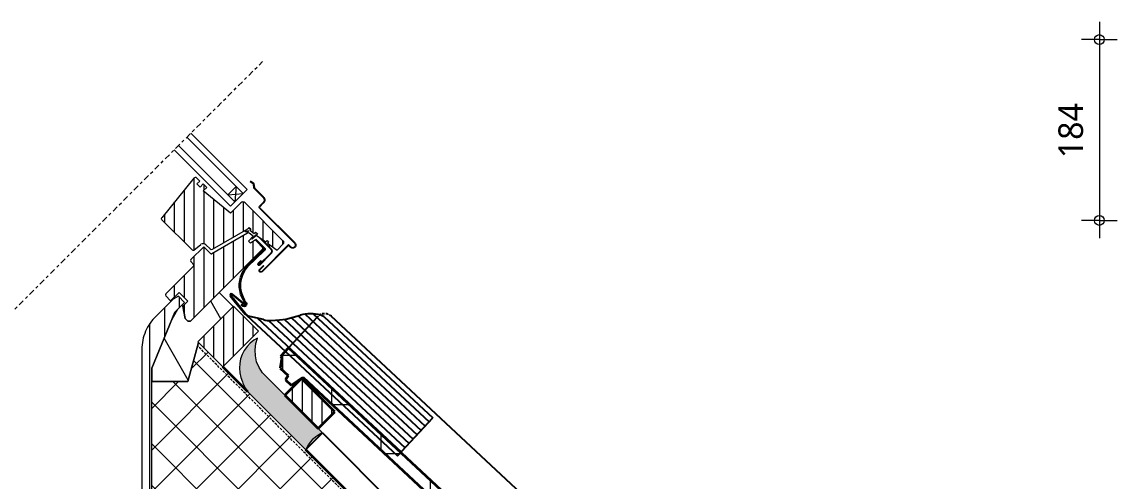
# Model space of a CAD drawing. Header units: millimetres. Extents: x 1789 to 13769, y 2055 to 27197.
# Drawn here: x 6335 to 7448, y 14072 to 14539 of the extents above; entities that cross this region are included whole.
import ezdxf

# ---------------------------------------------------------------- set-up
doc = ezdxf.new("R2010")
doc.units = ezdxf.units.MM
doc.linetypes.add('MV_center', pattern=[15, 6, -3, 3, -3])
doc.linetypes.add('MV_hidden', pattern=[3.75, 2.5, -1.25])
for name, color, linetype, lineweight in [('A-ANNO-DIMS', 211, 'Continuous', 13), ('A-ANNO-DIMS-10', 211, 'Continuous', 13), ('A-DETL', 90, 'Continuous', 13), ('A-DETL-GENF', 92, 'Continuous', 18), ('A-DETL-THIN', 151, 'Continuous', 18), ('TUIMELVENSTERS', 5, 'Continuous', 35), ('velux_006_dwg', 8, 'Continuous', 13)]:
    doc.layers.add(name, color=color, linetype=linetype, lineweight=lineweight)
doc.styles.add('Segoe UI_2', font='segoeui.ttf', dxfattribs={"height": 25})
doc.dimstyles.new('2_5_mm_1', dxfattribs={"dimscale": 304.8, "dimtxt": 26.184099, "dimasz": 0.032808, "dimexe": 0.059055, "dimexo": 0.0625, "dimgap": 0.029528, "dimtad": 1, "dimdec": 0, "dimzin": 0, "dimdsep": 46, "dimtxsty": 'Segoe UI_2', "dimblk1": 'DOTBLANK', "dimblk2": 'DOTBLANK', "dimsah": 1, "dimcen": 0.09, "dimdle": 0.059055, "dimazin": 0, "dimtfac": 1, "dimtdec": 4, "dimtix": 1, "dimtmove": 0, "dimatfit": 3, "dimfxl": 0.059055, "dimfxlon": 1, "dimtvp": 1, "dimtfill": 1, "dimtolj": 1, "dimtzin": 0, "dimarcsym": 2})
pattern_1 = [(90, (0, 0), (-10, 6e-16), [])]

# ---------------------------------------------------------------- blocks, each defined once
blk = doc.blocks.new('velux_006_dwg_VELUX 006 - 001-3291657-Details Restauratie 1-10')
at = {"layer": 'TUIMELVENSTERS', "color": 170, "lineweight": 13}
blk.add_line((517.1, 849.9), (520.8, 846.2), dxfattribs=at)
at = {"layer": 'TUIMELVENSTERS', "color": 170, "lineweight": 13, "flags": 128}
for points in [[(530.2, 935.6), (526.8, 933.4), (526.3, 928.8), (517.1, 919.6), (526.3, 928.8), (526.8, 933.4)], [(530.2, 935.6), (526.8, 933.4), (526.3, 928.8), (517.1, 919.6), (526.3, 928.8), (526.8, 933.4)], [(530.7, 935.2), (527.4, 933.1), (526.9, 928.5), (517.5, 919.1), (526.9, 928.5), (527.4, 933.1)], [(530.7, 935.2), (527.4, 933.1), (526.9, 928.5), (517.5, 919.1), (526.9, 928.5), (527.4, 933.1)], [(489.4, 868.8), (491.7, 871.1), (518.9, 843.9), (491.7, 871.1), (489.4, 868.8), (491.7, 871.1), (518.9, 843.9), (491.7, 871.1)]]:
    blk.add_lwpolyline(points, close=True, dxfattribs=at)
for points in [[(530.2, 935.6), (526.8, 933.4), (526.3, 928.8), (517.1, 919.6)], [(517.5, 919.1), (526.9, 928.5), (527.4, 933.1), (530.7, 935.2)], [(517.1, 913.5), (520.9, 909.7), (517.1, 913.5), (520.9, 909.7), (517.1, 913.5), (520.9, 909.7)], [(517.5, 913.9), (521.3, 910.1), (517.5, 913.9), (521.3, 910.1), (517.5, 913.9), (521.3, 910.1)], [(520.9, 908.7), (485.1, 873), (520.9, 908.7), (485.1, 873), (520.9, 908.7), (485.1, 873)], [(521.3, 908.3), (485.6, 872.6), (521.3, 908.3), (485.6, 872.6), (521.3, 908.3), (485.6, 872.6)], [(518.9, 843.9), (491.7, 871.1), (489.4, 868.8)], [(489.8, 868.3), (491.7, 870.3), (518.5, 843.5), (491.7, 870.3), (489.8, 868.3), (491.7, 870.3), (518.5, 843.5), (491.7, 870.3), (489.8, 868.3), (491.7, 870.3), (518.5, 843.5)], [(520.4, 845.7), (516.7, 849.4), (520.4, 845.7), (516.7, 849.4), (517.1, 849.9), (520.8, 846.2), (517.1, 849.9), (520.8, 846.2), (517.1, 849.9), (516.7, 849.4), (520.4, 845.7), (516.7, 849.4)]]:
    blk.add_lwpolyline(points, dxfattribs=at)
at = {"layer": 'TUIMELVENSTERS', "color": 170, "lineweight": 13}
for centre, radius, start, end in [((520.1, 916.5), 4.3, 134.9969, 224.9988), ((520.1, 916.5), 4.3, 134.9969, 224.9988), ((520.1, 916.5), 4.3, 134.9969, 224.9988), ((520.1, 916.5), 4.3, 134.9969, 224.9988), ((520.1, 916.5), 4.3, 134.9969, 224.9988), ((520.1, 916.5), 3.7, 134.9969, 224.9988), ((520.1, 916.5), 3.7, 134.9969, 224.9988), ((520.1, 916.5), 3.7, 134.9969, 224.9988), ((520.1, 916.5), 3.7, 134.9969, 224.9988), ((520.1, 916.5), 3.7, 134.9969, 224.9988), ((520.4, 909.2), 0.7, 315, 44.9988), ((520.4, 909.2), 0.7, 315, 44.9988), ((520.4, 909.2), 0.7, 315, 44.9988), ((520.4, 909.2), 0.7, 315, 44.9988), ((520.4, 909.2), 0.7, 315, 44.9988), ((520.4, 909.2), 1.3, 315, 44.9988), ((520.4, 909.2), 1.3, 315, 44.9988), ((520.4, 909.2), 1.3, 315, 44.9988), ((520.4, 909.2), 1.3, 315, 44.9988), ((520.4, 909.2), 1.3, 315, 44.9988), ((487.5, 870.7), 3.3, 135.0009, 315.0089), ((487.5, 870.7), 3.3, 135.0009, 315.0089), ((487.5, 870.7), 3.3, 135.0009, 315.0089), ((487.5, 870.7), 3.3, 135.0009, 315.0089), ((487.5, 870.7), 3.3, 135.0009, 315.0089), ((487.5, 870.7), 2.7, 135.0009, 315.0089), ((487.5, 870.7), 2.7, 135.0009, 315.0089), ((487.5, 870.7), 2.7, 135.0009, 315.0089), ((487.5, 870.7), 2.7, 135.0009, 315.0089), ((487.5, 870.7), 2.7, 135.0009, 315.0089), ((519.8, 844.7), 1.8, 225.0012, 55.554), ((519.8, 844.7), 1.8, 225.0012, 55.554), ((519.8, 844.7), 1.8, 225.0012, 55.554), ((519.8, 844.7), 1.8, 225.0012, 55.554), ((519.8, 844.7), 1.8, 225.0012, 55.554), ((519.8, 844.7), 1.2, 225.0012, 57.9386), ((519.8, 844.7), 1.2, 225.0012, 57.9386), ((519.8, 844.7), 1.2, 225.0012, 57.9386), ((519.8, 844.7), 1.2, 225.0012, 57.9386), ((519.8, 844.7), 1.2, 225.0012, 57.9386)]:
    blk.add_arc(centre, radius, start, end, dxfattribs=at)
blk = doc.blocks.new('velux_006_dwg_VELUX 006 - 002-3291658-Details Restauratie 1-10')
at = {"layer": 'TUIMELVENSTERS', "color": 170, "lineweight": 13}
for p, q in [((525, 880.2), (528.5, 876.7)), ((519.2, 876.9), (509.6, 867.3)), ((510, 866.9), (522.2, 879.2)), ((519.9, 855), (522.7, 852.2))]:
    blk.add_line(p, q, dxfattribs=at)
at = {"layer": 'TUIMELVENSTERS', "color": 170, "lineweight": 13, "flags": 128}
for points in [[(525.4, 880.6), (529, 877.1), (528.5, 876.7), (525, 880.2), (528.5, 876.7), (525, 880.2), (528.5, 876.7), (529, 877.1)], [(519.2, 876.9), (509.6, 867.3)], [(519.2, 876.9), (509.6, 867.3)], [(522.2, 879.2), (510, 866.9)], [(522.2, 879.2), (510, 866.9)]]:
    blk.add_lwpolyline(points, close=True, dxfattribs=at)
for points in [[(520.9, 850.3), (509.6, 861.7), (520.9, 850.3), (509.6, 861.7), (520.9, 850.3), (509.6, 861.7)], [(521.4, 850.8), (510, 862.2), (521.4, 850.8), (510, 862.2), (521.4, 850.8), (510, 862.2)], [(522.3, 851.7), (519.5, 854.6), (522.3, 851.7), (519.5, 854.6), (519.9, 855), (522.7, 852.2), (519.9, 855), (522.7, 852.2), (519.9, 855), (519.5, 854.6), (522.3, 851.7), (519.5, 854.6)]]:
    blk.add_lwpolyline(points, dxfattribs=at)
at = {"layer": 'TUIMELVENSTERS', "color": 170, "lineweight": 13}
for centre, radius, start, end in [((524.2, 879.4), 1.2, 44.9916, 88.7796), ((524.2, 879.4), 1.2, 44.9916, 88.7796), ((524.2, 879.4), 1.2, 44.9916, 88.7796), ((524.2, 879.4), 1.2, 44.9916, 88.7796), ((524.2, 879.4), 1.2, 44.9916, 88.7796), ((524.2, 879.4), 1.8, 44.9916, 86.5774), ((524.2, 879.4), 1.8, 44.9916, 86.5774), ((524.2, 879.4), 1.8, 44.9916, 86.5774), ((524.2, 879.4), 1.8, 44.9916, 86.5774), ((524.2, 879.4), 1.8, 44.9916, 86.5774), ((512.3, 864.5), 3.95, 134.9985, 224.995), ((512.3, 864.5), 3.95, 134.9985, 224.995), ((512.3, 864.5), 3.95, 134.9985, 224.995), ((512.3, 864.5), 3.95, 134.9985, 224.995), ((512.3, 864.5), 3.95, 134.9985, 224.995), ((512.3, 864.5), 3.35, 134.9985, 224.995), ((512.3, 864.5), 3.35, 134.9985, 224.995), ((512.3, 864.5), 3.35, 134.9985, 224.995), ((512.3, 864.5), 3.35, 134.9985, 224.995), ((512.3, 864.5), 3.35, 134.9985, 224.995), ((521.8, 851.2), 1.28, 224.995, 45.0069), ((521.8, 851.2), 1.28, 224.995, 45.0069), ((521.8, 851.2), 1.28, 224.995, 45.0069), ((521.8, 851.2), 1.28, 224.995, 45.0069), ((521.8, 851.2), 1.28, 224.995, 45.0069), ((521.8, 851.2), 0.677, 224.995, 45.0069), ((521.8, 851.2), 0.677, 224.995, 45.0069), ((521.8, 851.2), 0.677, 224.995, 45.0069), ((521.8, 851.2), 0.677, 224.995, 45.0069), ((521.8, 851.2), 0.677, 224.995, 45.0069)]:
    blk.add_arc(centre, radius, start, end, dxfattribs=at)
blk = doc.blocks.new('velux_006_dwg_VELUX 006 - 005-3291659-Details Restauratie 1-10')
at = {"layer": 'TUIMELVENSTERS', "color": 170, "lineweight": 13}
for p, q in [((524.7, 883.4), (525.1, 882.9)), ((525.5, 882.8), (525.8, 883)), ((530.5, 886.6), (532.2, 887.9))]:
    blk.add_line(p, q, dxfattribs=at)
at = {"layer": 'TUIMELVENSTERS', "color": 170, "lineweight": 13, "flags": 128}
blk.add_lwpolyline([(534.7, 884), (532.4, 884.6), (532.4, 885.2), (534.8, 884.6)], dxfattribs=at)
at = {"layer": 'TUIMELVENSTERS', "color": 170, "lineweight": 13}
for centre, radius, start, end in [((525.3, 883), 0.3, 216.7445, 307.22), ((535, 885.4), 1.45, 261.3959, 352.3942), ((535, 885.4), 0.845, 261.3959, 13.4305)]:
    blk.add_arc(centre, radius, start, end, dxfattribs=at)
blk = doc.blocks.new('velux_006_dwg_VELUX 006 - 008-3291661-Details Restauratie 1-10')
at = {"layer": 'TUIMELVENSTERS', "color": 170, "lineweight": 13}
for p, q in [((510.9, 870.9), (510.8, 869.8)), ((511.6, 871.4), (511.4, 869.8))]:
    blk.add_line(p, q, dxfattribs=at)
blk.add_arc((511.1, 869.8), 0.298, 177.0947, 354.2666, dxfattribs=at)
blk = doc.blocks.new('31 dubbel_glas - Type 3 dakraam-3307074-Details Restauratie 1-10')
at = {"layer": 'A-DETL-GENF', "lineweight": 13}
for p, q in [((130, 0), (49, 0)), ((130, -24), (130, 0)), ((130, -6), (49, -6)), ((120, -6), (120, -18)), ((120, -18), (130, -6)), ((120, -6), (130, -18)), ((49, -18), (130, -18)), ((49, -24), (130, -24))]:
    blk.add_line(p, q, dxfattribs=at)
blk = doc.blocks.new('NLRS_00_DI_maskeer - Type 1-4234690-Details Restauratie 1-10')
at = {"layer": 'A-DETL-GENF', "linetype": 'MV_center'}
blk.add_line((655.1, 0), (-100, 0), dxfattribs=at)
blk = doc.blocks.new('DIMBLOCK196-Details Restauratie 1-10')
at = {"layer": 'A-ANNO-DIMS-10'}
for p, q in [((7430, 14539.2), (7430, 14319.2)), ((7430, 14521.2), (7412, 14521.2)), ((7430, 14521.2), (7448, 14521.2)), ((7430, 14337.2), (7412, 14337.2)), ((7430, 14337.2), (7448, 14337.2))]:
    blk.add_line(p, q, dxfattribs=at)
for centre in [(7430, 14521.2), (7430, 14337.2)]:
    blk.add_circle(centre, 5, dxfattribs=at)
at = {"layer": 'A-ANNO-DIMS-10', "color": 0, "insert": (7388.4, 14400.6), "char_height": 25, "width": 68.555, "attachment_point": 1, "rotation": 90, "line_spacing_factor": 1.142579, "style": 'Segoe UI_2', "bg_fill": 3, "box_fill_scale": 1.25, "bg_fill_color": 9, "bg_fill_true_color": 13158600, "bg_fill_transparency": 0}
blk.add_mtext('184', dxfattribs=at)
blk = doc.blocks.new('_DotBlank')
at = {"color": 0, "linetype": 'ByBlock', "lineweight": -2}
blk.add_line((-0.5, 0), (-1, 0), dxfattribs=at)
blk.add_circle((0, 0), 0.5, dxfattribs=at)

msp = doc.modelspace()

# ---------------------------------------------------------------- hatches: boundary and pattern name
at = {"layer": 'A-DETL-GENF', "lineweight": 13}
h = msp.add_hatch(dxfattribs=at)
h.set_pattern_fill('FP_11', color=253, style=0, pattern_type=2)
h.set_pattern_definition(pattern_1)
h.paths.add_polyline_path([(6506.4, 14234.8), (6579.9, 14308.4), (6579.9, 14309.8), (6572.2, 14317.5), (6567.2, 14314), (6565.1, 14316.1), (6570, 14321.1), (6565.9, 14324.2), (6565.2, 14324.5), (6564.9, 14324.5), (6564.2, 14324.3), (6527.5, 14303.3), (6527, 14303.3), (6526.6, 14303.5), (6519.7, 14310.4), (6506.5, 14297.1), (6506.3, 14296.4), (6506.3, 14296), (6506.6, 14295.4), (6509.6, 14291.7), (6509.7, 14291.3), (6509.6, 14290.8), (6509.4, 14290.6), (6481.1, 14262.2), (6480.9, 14261.4), (6480.9, 14261), (6481.3, 14260.4), (6486.1, 14255.6), (6494.6, 14264), (6503.6, 14255.1), (6498.6, 14250.1), (6500.8, 14237.6), (6503.6, 14234.8)])
h.paths.add_polyline_path([(6508.8, 14306.8), (6509.5, 14306.9), (6516.9, 14312.9), (6517.7, 14313.3), (6518.6, 14313.6), (6519.5, 14313.6), (6520.3, 14313.4), (6521.2, 14313), (6521.9, 14312.4), (6526.5, 14307.9), (6527, 14307.7), (6527.5, 14307.6), (6528, 14307.7), (6528.5, 14307.9), (6564.5, 14328.6), (6565.9, 14330), (6567.5, 14328.8), (6566.4, 14327.2), (6571, 14323.8), (6572.4, 14325.3), (6574.4, 14323.8), (6573, 14322.4), (6582.8, 14315.3), (6584.2, 14316.7), (6585.6, 14315.7), (6584.4, 14314.1), (6594.2, 14307), (6600.9, 14313.9), (6601.1, 14314.3), (6601.2, 14314.9), (6601.1, 14315.4), (6600.9, 14315.9), (6600.6, 14316.3), (6561.1, 14355.6), (6560.4, 14355.9), (6559.6, 14356), (6558.8, 14355.9), (6558.1, 14355.6), (6557.5, 14355.2), (6546.9, 14344.6), (6519.3, 14367.2), (6522.8, 14370.7), (6519.3, 14374.3), (6516.1, 14371.1), (6512.8, 14374.4), (6515.6, 14377.2), (6512.2, 14380.6), (6511.3, 14380.9), (6510.8, 14380.8), (6510, 14380.5), (6509.6, 14380.1), (6477, 14340), (6476.7, 14339.4), (6476.7, 14338.6), (6477.1, 14338), (6507.8, 14307.2), (6508.4, 14306.9)])
h = msp.add_hatch(dxfattribs=at)
h.set_pattern_fill('FP_17', color=253, style=0, pattern_type=2)
h.set_pattern_definition([(90, (0, 0), (-15, 9e-16), [])])
h.paths.add_polyline_path([(6456.8, 13737.2), (6466.8, 13737.2), (6466.8, 14186.9), (6490.4, 14243.9), (6500.3, 14253.8), (6493.9, 14260.2), (6488.7, 14257.2), (6469.7, 14238.3), (6468.1, 14236.5), (6466.6, 14234.7), (6465.2, 14232.8), (6463.9, 14230.8), (6462.7, 14228.7), (6461.6, 14226.6), (6460.6, 14224.5), (6459.7, 14222.3), (6458.8, 14219.3), (6458.3, 14217.7), (6457.8, 14215.4), (6457.4, 14213.1), (6457.1, 14210.7), (6456.9, 14208.4), (6456.8, 14206), (6456.8, 13738.3)])
h = msp.add_hatch(dxfattribs=at)
h.set_pattern_fill('FP_8', color=251, style=0, pattern_type=2)
h.set_pattern_definition([(60, (0, 0), (-51.96152, 30), []), (120, (0, 0), (-51.96152, -30), [])])
h.paths.add_polyline_path([(6466.8, 14173.3), (6503.5, 14173.3), (6514.5, 14213), (6513.7, 14213.8), (6549.6, 14249.7), (6535.5, 14263.9), (6506.4, 14234.8), (6503.6, 14234.8), (6500.8, 14237.6), (6498.6, 14250.1), (6497.6, 14251.1), (6490.4, 14243.9), (6466.8, 14186.9)])
h = msp.add_hatch(dxfattribs=at)
h.set_pattern_fill('FP_11', color=253, style=0, pattern_type=2)
h.set_pattern_definition(pattern_1)
h.paths.add_polyline_path([(6539.1, 14188.4), (6575.3, 14224.5), (6549.8, 14249.9), (6513.7, 14213.8), (6534.2, 14193.3)])
at = {"layer": 'A-DETL-GENF'}
msp.add_hatch(color=8, dxfattribs=at).paths.add_polyline_path([(6623.6, 14103.9), (6626.3, 14109.1), (6628.4, 14112.2), (6630.9, 14115), (6633.7, 14117.5), (6636.8, 14119.6), (6640.1, 14121.4), (6579.3, 14182.2), (6575.9, 14187.5), (6573.5, 14193.3), (6572.2, 14199.4), (6572, 14205.7), (6572.8, 14211.9), (6574.3, 14217.5), (6570.6, 14215.5), (6566.9, 14212.5), (6563.7, 14209), (6560.9, 14205.1), (6558.8, 14200.9), (6557.2, 14196.4), (6556.3, 14191.7), (6556, 14187), (6556.4, 14182.3), (6557.4, 14177.6), (6559.1, 14173.2), (6561.4, 14167.7), (6564.7, 14162.8), (6620.4, 14107.1)])
at = {"layer": 'A-DETL-GENF', "lineweight": 13}
h = msp.add_hatch(dxfattribs=at)
h.set_pattern_fill('FP_4', color=251, style=0, pattern_type=2)
h.set_pattern_definition([(45, (0, 0), (-21.213203, 21.213203), []), (135, (0, 0), (-21.213203, -21.213203), [])])
h.paths.add_polyline_path([(6947.9, 13375.1), (7150.2, 13577.4), (6735.4, 13992.1), (6533.2, 13789.9), (6931.9, 13391.1)])
h.paths.add_polyline_path([(6479.4, 13843.6), (6533.2, 13897.3), (6560.1, 13870.5), (6708.5, 14019), (6514.5, 14213), (6503.5, 14173.3), (6466.8, 14173.3), (6466.8, 13856.2)])
h = msp.add_hatch(dxfattribs=at)
h.set_pattern_fill('FP_6', color=253, style=0, pattern_type=2)
h.set_pattern_definition([(0, (0, 0), (0, 50), []), (90, (0, 0), (-50, 3e-15), [])])
h.paths.add_polyline_path([(6849.5, 13966.1), (6856.8, 13973.9), (6606, 14207.8), (6597.8, 14199), (6599.2, 14197.7), (6597.5, 14187), (6605.5, 14179.5), (6602.8, 14175.1), (6608.7, 14169.7), (6620.4, 14177.9), (6821.4, 13990.5), (6822.3, 13991.4), (6836.8, 13977.9)])
h = msp.add_hatch(dxfattribs=at)
h.set_pattern_fill('FP_11', color=253, style=0, pattern_type=2)
h.set_pattern_definition(pattern_1)
h.paths.add_polyline_path([(6636, 14125.5), (6652.9, 14142.5), (6619, 14176.4), (6602, 14159.4)])

# ---------------------------------------------------------------- linework, layer by layer
at = {"layer": 'A-DETL', "lineweight": 18}
for p, q in [((6509.6, 14380.1), (6477, 14340)), ((6515.6, 14377.2), (6512.6, 14380.3)), ((6512.8, 14374.4), (6515.6, 14377.2)), ((6516.1, 14371.1), (6512.8, 14374.4)), ((6519.3, 14374.3), (6516.1, 14371.1)), ((6522.8, 14370.7), (6519.3, 14374.3)), ((6519.3, 14367.2), (6522.8, 14370.7)), ((6546.9, 14344.6), (6519.3, 14367.2)), ((6557.5, 14355.2), (6546.9, 14344.6)), ((6600.6, 14316.3), (6561.7, 14355.2)), ((6477.1, 14338), (6507.8, 14307.2)), ((6528.5, 14307.9), (6564.5, 14328.6)), ((6564.5, 14328.6), (6565.9, 14330)), ((6565.9, 14330), (6567.5, 14328.8)), ((6567.5, 14328.8), (6566.4, 14327.2)), ((6566.4, 14327.2), (6571, 14323.8)), ((6564.2, 14324.3), (6527.8, 14303.4)), ((6565.1, 14316.1), (6570, 14321.1)), ((6567.2, 14314), (6565.1, 14316.1)), ((6570, 14321.1), (6565.9, 14324.2)), ((6572.2, 14317.5), (6567.2, 14314)), ((6571, 14323.8), (6572.4, 14325.3)), ((6579.9, 14309.8), (6572.2, 14317.5)), ((6572.4, 14325.3), (6574.4, 14323.8)), ((6574.4, 14323.8), (6573, 14322.4)), ((6573, 14322.4), (6582.8, 14315.3)), ((6582.8, 14315.3), (6583.5, 14316)), ((6583.5, 14316), (6584.2, 14316.7)), ((6584.2, 14316.7), (6585.6, 14315.7)), ((6585.6, 14315.7), (6584.4, 14314.1)), ((6506.4, 14234.8), (6579.9, 14308.4)), ((6519.7, 14310.4), (6506.7, 14297.4)), ((6509.5, 14306.9), (6516.9, 14312.9)), ((6526.6, 14303.5), (6519.7, 14310.4)), ((6521.9, 14312.4), (6526.1, 14308.2)), ((6579.9, 14308.4), (6579.9, 14309.8)), ((6584.4, 14314.1), (6594.2, 14307)), ((6594.2, 14307), (6600.6, 14313.4)), ((6506.6, 14295.4), (6509.5, 14292)), ((6509.4, 14290.6), (6481.3, 14262.5)), ((6481.3, 14260.4), (6486.1, 14255.6)), ((6486.1, 14255.6), (6494.6, 14264)), ((6493.9, 14260.2), (6488.7, 14257.2)), ((6500.3, 14253.8), (6493.9, 14260.2)), ((6494.6, 14264), (6503.6, 14255.1)), ((6535.5, 14263.9), (6506.4, 14234.8)), ((6549.6, 14249.7), (6535.5, 14263.9)), ((6488.7, 14257.2), (6469.7, 14238.3)), ((6490.4, 14243.9), (6500.3, 14253.8)), ((6497.6, 14251.1), (6490.4, 14243.9)), ((6498.6, 14250.1), (6497.6, 14251.1)), ((6503.6, 14255.1), (6498.6, 14250.1)), ((6498.6, 14250.1), (6500.8, 14237.6)), ((6500.8, 14237.6), (6498.6, 14250.1)), ((6549.8, 14249.9), (6513.7, 14213.8)), ((6575.3, 14224.5), (6549.8, 14249.9)), ((6466.8, 14186.9), (6490.4, 14243.9)), ((6490.4, 14243.9), (6466.8, 14186.9)), ((6469.7, 14238.3), (6468.1, 14236.5)), ((6500.8, 14237.6), (6503.6, 14234.8)), ((6503.6, 14234.8), (6500.8, 14237.6)), ((6461.6, 14226.6), (6460.6, 14224.5)), ((6462.7, 14228.7), (6461.6, 14226.6)), ((6463.9, 14230.8), (6462.7, 14228.7)), ((6465.2, 14232.8), (6463.9, 14230.8)), ((6466.6, 14234.7), (6465.2, 14232.8)), ((6468.1, 14236.5), (6466.6, 14234.7)), ((6503.6, 14234.8), (6506.4, 14234.8)), ((6506.4, 14234.8), (6503.6, 14234.8)), ((6457.8, 14215.4), (6457.4, 14213.1)), ((6458.3, 14217.7), (6457.8, 14215.4)), ((6459, 14220), (6458.3, 14217.7)), ((6459.7, 14222.3), (6459, 14220)), ((6460.6, 14224.5), (6459.7, 14222.3)), ((6539.1, 14188.4), (6575.3, 14224.5)), ((6456.9, 14208.4), (6456.8, 14206)), ((6456.8, 14206), (6456.8, 13737.2)), ((6457.1, 14210.7), (6456.9, 14208.4)), ((6457.4, 14213.1), (6457.1, 14210.7)), ((6514.5, 14213), (6503.5, 14173.3)), ((6503.5, 14173.3), (6514.5, 14213)), ((6513.7, 14213.8), (6539.1, 14188.4)), ((6466.8, 13737.2), (6466.8, 14186.9)), ((6466.8, 14186.9), (6466.8, 14173.3)), ((6503.5, 14173.3), (6466.8, 14173.3)), ((6466.8, 14173.3), (6503.5, 14173.3))]:
    msp.add_line(p, q, dxfattribs=at)
at = {"layer": 'A-DETL', "lineweight": 25}
for p, q in [((6571.9, 14317.9), (6581.2, 14308.5)), ((6572.4, 14318.1), (6581.9, 14308.6)), ((6571.2, 14297.8), (6581.2, 14307.6)), ((6581.4, 14307), (6571.6, 14297.4)), ((6581.2, 14308.5), (6581.2, 14307.6)), ((6581.9, 14307.6), (6581.4, 14307)), ((6581.9, 14308.6), (6581.9, 14307.6)), ((6564.6, 14291.5), (6571.2, 14297.8)), ((6571.6, 14297.4), (6565, 14291.1)), ((6557.4, 14279.6), (6558.7, 14282.9)), ((6559.2, 14282.6), (6558, 14279.4)), ((6558.7, 14282.9), (6560.3, 14286)), ((6560.8, 14285.7), (6559.2, 14282.6)), ((6560.3, 14286), (6562.3, 14288.9)), ((6562.8, 14288.5), (6560.8, 14285.7)), ((6562.3, 14288.9), (6564.6, 14291.5)), ((6565, 14291.1), (6562.8, 14288.5)), ((6556.2, 14272.7), (6556.6, 14276.1)), ((6556.2, 14269.2), (6556.2, 14272.7)), ((6556.6, 14276.1), (6557.4, 14279.6)), ((6557.2, 14276), (6556.8, 14272.7)), ((6556.8, 14272.7), (6556.8, 14269.2)), ((6558, 14279.4), (6557.2, 14276)), ((6546.6, 14260.7), (6550.7, 14255.3)), ((6547.6, 14262), (6547, 14261.3)), ((6551.2, 14255.7), (6547, 14261.3)), ((6548.5, 14261.8), (6547.6, 14262)), ((6548.5, 14262.3), (6549.3, 14261.9)), ((6548.5, 14261.8), (6560.8, 14251.7)), ((6561.9, 14251.6), (6549.3, 14261.9)), ((6556.6, 14265.8), (6556.2, 14269.2)), ((6557.5, 14262.3), (6556.6, 14265.8)), ((6556.8, 14269.2), (6557.2, 14265.9)), ((6557.2, 14265.9), (6558.1, 14262.5)), ((6558.7, 14259.1), (6557.5, 14262.3)), ((6558.1, 14262.5), (6559.3, 14259.3)), ((6550.7, 14255.3), (6561.9, 14242)), ((6562.3, 14242.4), (6551.2, 14255.7)), ((6559.8, 14249.9), (6557.7, 14251.4)), ((6559.4, 14251), (6557.7, 14251.4)), ((6560.4, 14256), (6558.7, 14259.1)), ((6559.3, 14259.3), (6560.9, 14256.3)), ((6559.4, 14251), (6560.1, 14250.4)), ((6561.1, 14249.6), (6559.8, 14249.9)), ((6560.1, 14250.4), (6561, 14250.3)), ((6562.3, 14253.1), (6560.4, 14256)), ((6560.8, 14251.7), (6561.9, 14251.6)), ((6560.9, 14256.3), (6562.8, 14253.4)), ((6561, 14250.3), (6561.9, 14250.6)), ((6562.3, 14250.1), (6561.1, 14249.6)), ((6561.9, 14250.6), (6562.4, 14251.3)), ((6562.7, 14252.2), (6562.3, 14253.1)), ((6563, 14251), (6562.3, 14250.1)), ((6562.4, 14251.3), (6562.7, 14252.2)), ((6562.8, 14253.4), (6563.3, 14252.3)), ((6563.3, 14252.3), (6563, 14251)), ((6561.9, 14242), (6563.1, 14240.9)), ((6565.3, 14239.9), (6562.3, 14242.4)), ((6563.1, 14240.9), (6716.6, 14097.8)), ((6569.7, 14238.9), (6565.3, 14239.9)), ((6580.4, 14236.4), (6569.7, 14238.9)), ((6574.3, 14237.8), (6720.3, 14101.8)), ((6603.3, 14236.8), (6618.1, 14240.9)), ((6635.3, 14239.2), (6606, 14207.8)), ((6608.9, 14238.3), (6736.6, 14119.3)), ((6615.7, 14240.2), (6740.7, 14123.7)), ((6622.7, 14241.9), (6744.8, 14128.1)), ((6631.1, 14242.2), (6749, 14132.3)), ((6642.2, 14239.1), (6638.6, 14240.8)), ((6642.2, 14239.1), (6752.5, 14136.3)), ((6885.6, 14019.4), (6649.4, 14239.7)), ((6585.7, 14235.3), (6724.3, 14106.1)), ((6588.2, 14235.4), (6596.7, 14236.2)), ((6593.9, 14235.9), (6728.4, 14110.5)), ((6596.7, 14236.2), (6603.3, 14236.8)), ((6601.9, 14236.6), (6732.5, 14114.9)), ((6716.6, 14097.8), (6752.5, 14136.3)), ((6640.3, 14121.2), (6624.1, 14105)), ((6640.3, 14121.2), (6818.4, 13943.1))]:
    msp.add_line(p, q, dxfattribs=at)
at = {"layer": 'A-DETL', "linetype": 'MV_hidden', "lineweight": 18}
msp.add_line((7148, 13575.2), (6513.6, 14209.7), dxfattribs=at)
at = {"layer": 'A-DETL', "lineweight": 35}
for p, q in [((6606, 14207.8), (6597.8, 14199)), ((6856.8, 13973.9), (6606, 14207.8)), ((6599.2, 14197.7), (6597.5, 14187)), ((6597.8, 14199), (6599.2, 14197.7)), ((6564.7, 14162.8), (6539.1, 14188.4)), ((6597.5, 14187), (6605.5, 14179.5)), ((6619, 14176.4), (6602, 14159.4)), ((6605.5, 14179.5), (6602.8, 14175.1)), ((6602.8, 14175.1), (6608.7, 14169.7)), ((6608.7, 14169.7), (6620.4, 14177.9)), ((6652.9, 14142.5), (6619, 14176.4)), ((6620.4, 14177.9), (6821.4, 13990.5)), ((6602, 14159.4), (6636, 14125.5)), ((6636, 14125.5), (6652.9, 14142.5)), ((6708.5, 14019), (6623.6, 14103.9))]:
    msp.add_line(p, q, dxfattribs=at)
at = {"layer": 'A-DETL', "lineweight": 18}
for centre, radius, start, end in [((6511.2, 14378.9), 2, 44.989, 140.9539), ((6559.6, 14353), 3, 44.989, 134.989), ((6478.1, 14339.1), 1.5, 140.9843, 224.989), ((6565, 14323), 1.5, 52.78, 119.8992), ((6599.2, 14314.9), 2, 314.989, 44.989), ((6508.9, 14308.3), 1.5, 224.989, 294.9871), ((6519, 14309.6), 4, 44.989, 123.2767), ((6527.5, 14309.6), 2, 224.989, 299.822), ((6507.8, 14296.3), 1.5, 134.9897, 219.9268), ((6527.3, 14304.2), 1, 224.9897, 299.8992), ((6508.7, 14291.3), 1, 314.9879, 39.9268), ((6482.4, 14261.4), 1.5, 134.9879, 224.9829), ((6586.4, 14181.3), 28.5, 196.5663, 220.4687)]:
    msp.add_arc(centre, radius, start, end, dxfattribs=at)
at = {"layer": 'A-DETL', "lineweight": 25}
for centre, radius, start, end in [((6547.7, 14261.4), 1.27, 50.857, 210.0517), ((6628.2, 14205.3), 37.1, 73.7445, 106.2555), ((6586.5, 14254.1), 18.8, 250.9056, 275.1059)]:
    msp.add_arc(centre, radius, start, end, dxfattribs=at)
at = {"layer": 'A-DETL', "linetype": 'MV_hidden', "lineweight": 25}
msp.add_arc((6642.6, 14232.4), 10, 47, 137, dxfattribs=at)
at = {"layer": 'A-DETL-THIN'}
for p, q in [((6570.6, 14215.5), (6566.9, 14212.5)), ((6574.3, 14217.5), (6570.6, 14215.5)), ((6572.8, 14211.9), (6574.3, 14217.5)), ((6560.9, 14205.1), (6558.8, 14200.9)), ((6563.7, 14209), (6560.9, 14205.1)), ((6566.9, 14212.5), (6563.7, 14209)), ((6572, 14205.7), (6572.8, 14211.9)), ((6572.2, 14199.4), (6572, 14205.7)), ((6557.2, 14196.4), (6556.3, 14191.7)), ((6558.8, 14200.9), (6557.2, 14196.4)), ((6573.5, 14193.3), (6572.2, 14199.4)), ((6575.9, 14187.5), (6573.5, 14193.3)), ((6556.3, 14191.7), (6556, 14187)), ((6556, 14187), (6556.4, 14182.3)), ((6556.4, 14182.3), (6557.4, 14177.6)), ((6579.3, 14182.2), (6575.9, 14187.5)), ((6602, 14159.4), (6579.3, 14182.2)), ((6557.4, 14177.6), (6559.1, 14173.2)), ((6564.7, 14162.8), (6623.6, 14103.9)), ((6628.4, 14112.2), (6630.9, 14115)), ((6630.9, 14115), (6633.7, 14117.5)), ((6633.7, 14117.5), (6636.8, 14119.6)), ((6640.1, 14121.4), (6636, 14125.5)), ((6636.8, 14119.6), (6640.1, 14121.4)), ((6623.6, 14103.9), (6626.3, 14109.1)), ((6626.3, 14109.1), (6628.4, 14112.2))]:
    msp.add_line(p, q, dxfattribs=at)

# ---------------------------------------------------------------- block references
at = {"layer": 'A-DETL-GENF', "linetype": 'MV_center', "rotation": 225.0000000000004}
msp.add_blockref('NLRS_00_DI_maskeer - Type 1-4234690-Details Restauratie 1-10', (6508.9, 14428.2), dxfattribs=at)
at = {"layer": 'A-DETL-GENF', "lineweight": 13, "rotation": 315.0000000000003}
msp.add_blockref('31 dubbel_glas - Type 3 dakraam-3307074-Details Restauratie 1-10', (6472.1, 14460.7), dxfattribs=at)
at = {"layer": 'velux_006_dwg', "color": 170, "extrusion": (0, 0, -1), "zscale": -1}
for name in ['velux_006_dwg_VELUX 006 - 001-3291657-Details Restauratie 1-10', 'velux_006_dwg_VELUX 006 - 005-3291659-Details Restauratie 1-10', 'velux_006_dwg_VELUX 006 - 002-3291658-Details Restauratie 1-10', 'velux_006_dwg_VELUX 006 - 008-3291661-Details Restauratie 1-10']:
    msp.add_blockref(name, (-7097.6, 13441.5), dxfattribs=at)

# ---------------------------------------------------------------- dimensions: what is measured, and where the dimension line sits
at = {"layer": 'A-ANNO-DIMS'}
dim = msp.add_linear_dim(base=(7430, 14337.2), p1=(7448, 14521.2), p2=(7448, 14337.2), angle=90, dimstyle='2_5_mm_1', override={"dimpost": '<>', "dimfxl": 184}, dxfattribs=at)
dim.commit()
dim.dimension.update_dxf_attribs({"geometry": 'DIMBLOCK196-Details Restauratie 1-10', "text_midpoint": (7408.1, 14429.2)})

doc.saveas('drawing.dxf')
